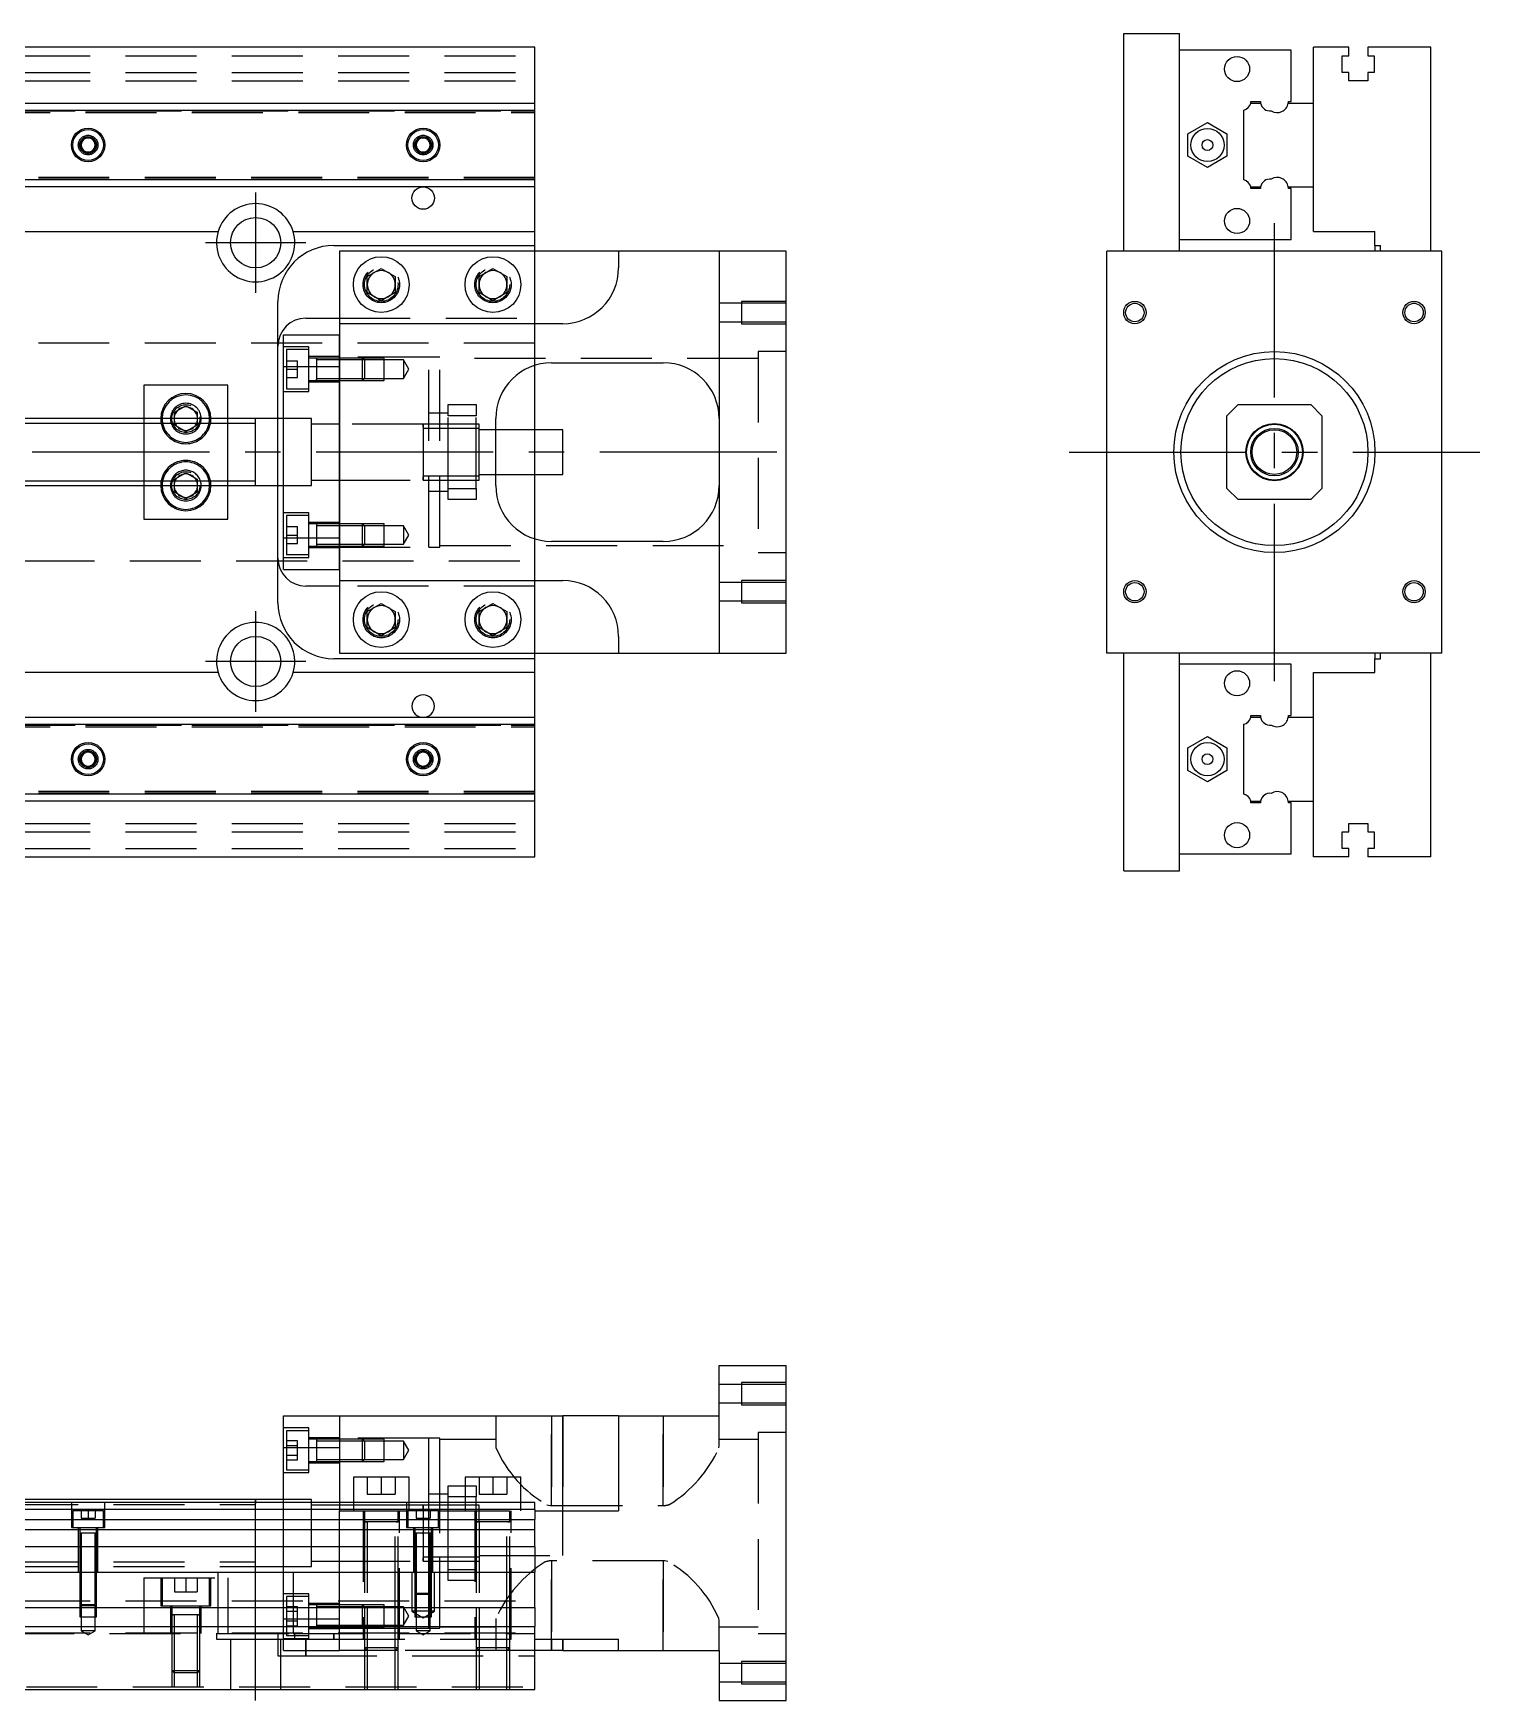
# Model space of a CAD drawing. Extents: x -10 to 509, y -277 to 77.
# Drawn here: x 250.2 to 509.2, y -223.6 to 75 of the extents above; entities that cross this region are included whole.
import ezdxf

# ---------------------------------------------------------------- set-up
doc = ezdxf.new("R2010")
doc.units = 0
doc.linetypes.add('CENTER', pattern=[50.8, 31.75, -6.35, 6.35, -6.35])
doc.linetypes.add('DASHED', pattern=[19.05, 12.7, -6.35])
doc.layers.get('0').update_dxf_attribs({"linetype": 'CONTINUOUS'})
doc.layers.add('CENTER', color=1, linetype='CENTER')

msp = doc.modelspace()

# ---------------------------------------------------------------- linework, layer by layer
at = {"color": 7, "linetype": 'CONTINUOUS'}
for p, q in [((445.44, 75), (455.44, 75)), ((445.44, 36), (445.44, 75)), ((455.44, 36), (455.44, 75)), ((340, 72.5), (245, 72.5)), ((340, 62.5), (340, 72.5)), ((475.44, 72), (455.44, 72)), ((475.44, 62.8), (475.44, 72)), ((479.44, 62.5), (479.44, 72.5)), ((485.74, 72.5), (479.44, 72.5)), ((485.74, 71), (485.74, 72.5)), ((489.14, 72.5), (489.14, 71)), ((500.44, 72.5), (489.14, 72.5)), ((500.44, 36), (500.44, 72.5)), ((484.59, 71), (485.74, 71)), ((484.59, 68), (484.59, 71)), ((489.14, 71), (490.29, 71)), ((490.29, 71), (490.29, 68)), ((485.74, 68), (484.59, 68)), ((485.74, 66.5), (485.74, 68)), ((489.14, 66.5), (485.74, 66.5)), ((489.14, 68), (489.14, 66.5)), ((490.29, 68), (489.14, 68)), ((468.23, 62.8), (469.94, 62.8)), ((474.94, 62.8), (475.44, 62.8)), ((245, 62.5), (340, 62.5)), ((245, 61.25), (340, 61.25)), ((340, 61.25), (340, 62.5)), ((340, 48.75), (340, 61.25)), ((466.94, 48.75), (466.94, 61.25)), ((468.19, 62.5), (469.96, 62.5)), ((474.91, 62.5), (479.44, 62.5)), ((479.44, 47.5), (479.44, 62.5)), ((479.44, 47.5), (479.44, 62.5)), ((456.94, 57.02), (460.44, 59.04)), ((456.94, 52.98), (456.94, 57.02)), ((460.44, 59.04), (463.94, 57.02)), ((463.94, 57.02), (463.94, 52.98)), ((258.75, 55.72), (260, 56.44)), ((258.75, 54.28), (258.75, 55.72)), ((260, 53.56), (258.75, 54.28)), ((260, 56.44), (261.25, 55.72)), ((261.25, 54.28), (260, 53.56)), ((261.25, 55.72), (261.25, 54.28)), ((318.75, 55.72), (320, 56.44)), ((318.75, 54.28), (318.75, 55.72)), ((320, 53.56), (318.75, 54.28)), ((320, 56.44), (321.25, 55.72)), ((321.25, 54.28), (320, 53.56)), ((321.25, 55.72), (321.25, 54.28)), ((460.44, 50.96), (456.94, 52.98)), ((463.94, 52.98), (460.44, 50.96)), ((340, 48.75), (245, 48.75)), ((340, 47.5), (340, 48.75)), ((340, 47.5), (245, 47.5)), ((340, 39.5), (340, 47.5)), ((468.19, 47.5), (469.96, 47.5)), ((469.94, 47.2), (468.23, 47.2)), ((474.91, 47.5), (479.44, 47.5)), ((475.44, 47.2), (474.94, 47.2)), ((475.44, 38), (475.44, 47.2)), ((479.44, 39.5), (479.44, 47.5)), ((245, 39.5), (283.29, 39.5)), ((296.71, 39.5), (340, 39.5)), ((340, 37), (340, 39.5)), ((479.44, 39.5), (490.44, 39.5)), ((490.44, 37), (490.44, 39.5)), ((304, 37), (340, 37)), ((305, 36), (305, 23)), ((355, 36), (305, 36)), ((340, 36), (340, 37)), ((355, 36), (355, 33)), ((373, 36), (355, 36)), ((373, 36), (373, -36)), ((385, 36), (373, 36)), ((385, -36), (385, 36)), ((442.44, -36), (442.44, 36)), ((502.44, 36), (442.44, 36)), ((475.44, 38), (455.44, 38)), ((490.44, 37), (491.44, 37)), ((490.44, 37), (490.44, 36)), ((491.44, 36), (491.44, 37)), ((502.44, -36), (502.44, 36)), ((310, 31.44), (312.5, 32.89)), ((312.5, 32.89), (315, 31.44)), ((330, 31.44), (332.5, 32.89)), ((332.5, 32.89), (335, 31.44)), ((310, 28.56), (310, 31.44)), ((315, 31.44), (315, 28.56)), ((330, 28.56), (330, 31.44)), ((335, 31.44), (335, 28.56)), ((294, 6), (294, 27)), ((312.5, 27.11), (310, 28.56)), ((315, 28.56), (312.5, 27.11)), ((332.5, 27.11), (330, 28.56)), ((335, 28.56), (332.5, 27.11)), ((299, 24), (305, 24)), ((295, 15.33), (295, 21)), ((295, 21), (305, 21)), ((305, 23), (305, 15.33)), ((345, 23), (305, 23)), ((295, 15.33), (305, 15.33)), ((295, -15.33), (295, 15.33)), ((305, -15.33), (305, 15.33)), ((305, 15.33), (305, -15.33)), ((340, 4), (340, 15.54)), ((343, 16), (363, 16)), ((285, 12), (270, 12)), ((270, 12), (270, 6)), ((285, 6), (285, 12)), ((290, 6), (245, 6)), ((275.5, 7.15), (277.5, 8.31)), ((275.5, 6), (275.5, 7.15)), ((277.5, 8.31), (279.5, 7.15)), ((279.5, 7.15), (279.5, 6)), ((290, -6), (290, 6)), ((295, 6), (290, 6)), ((290, 6), (290, 6)), ((290, 6), (290, 6)), ((333, -6), (333, 6)), ((465.94, 8.5), (463.94, 6.5)), ((463.94, -6.5), (463.94, 6.5)), ((465.94, 8.5), (478.94, 8.5)), ((480.94, 6.5), (478.94, 8.5)), ((480.94, 6.5), (480.94, -6.5)), ((345, 4), (333, 4)), ((345, 0), (345, 4)), ((345, -4), (345, 0)), ((333, -4), (345, -4)), ((340, -15.54), (340, -4)), ((245, -6), (290, -6)), ((270, -6), (270, -12)), ((275.5, -7.15), (275.5, -6)), ((277.5, -8.31), (275.5, -7.15)), ((279.5, -7.15), (277.5, -8.31)), ((279.5, -6), (279.5, -7.15)), ((285, -12), (285, -6)), ((290, -6), (290, -6)), ((290, -6), (295, -6)), ((290, -6), (290, -6)), ((294, -27), (294, -6)), ((463.94, -6.5), (465.94, -8.5)), ((478.94, -8.5), (465.94, -8.5)), ((478.94, -8.5), (480.94, -6.5)), ((270, -12), (285, -12)), ((295, -15.33), (305, -15.33)), ((295, -21), (295, -15.33)), ((305, -15.33), (305, -23)), ((363, -16), (343, -16)), ((295, -21), (305, -21)), ((305, -23), (345, -23)), ((305, -23), (305, -36)), ((305, -24), (299, -24)), ((310, -28.56), (312.5, -27.11)), ((310, -31.44), (310, -28.56)), ((312.5, -27.11), (315, -28.56)), ((315, -28.56), (315, -31.44)), ((330, -28.56), (332.5, -27.11)), ((330, -31.44), (330, -28.56)), ((332.5, -27.11), (335, -28.56)), ((335, -28.56), (335, -31.44)), ((312.5, -32.89), (310, -31.44)), ((315, -31.44), (312.5, -32.89)), ((332.5, -32.89), (330, -31.44)), ((335, -31.44), (332.5, -32.89)), ((355, -33), (355, -36)), ((340, -37), (304, -37)), ((305, -36), (355, -36)), ((340, -37), (340, -36)), ((340, -39.5), (340, -37)), ((340, -39.5), (340, -37)), ((355, -36), (373, -36)), ((373, -36), (385, -36)), ((502.44, -36), (442.44, -36)), ((445.44, -75), (445.44, -36)), ((455.44, -75), (455.44, -36)), ((475.44, -38), (455.44, -38)), ((475.44, -47.2), (475.44, -38)), ((490.44, -36), (490.44, -37)), ((490.44, -39.5), (490.44, -37)), ((490.44, -37), (491.44, -37)), ((491.44, -37), (491.44, -36)), ((500.44, -72.5), (500.44, -36)), ((283.29, -39.5), (245, -39.5)), ((340, -39.5), (296.71, -39.5)), ((340, -39.5), (296.71, -39.5)), ((340, -47.5), (340, -39.5)), ((479.44, -47.5), (479.44, -39.5)), ((479.44, -39.5), (490.44, -39.5)), ((245, -47.5), (340, -47.5)), ((340, -48.75), (340, -47.5)), ((468.19, -47.5), (469.96, -47.5)), ((468.23, -47.2), (469.94, -47.2)), ((474.91, -47.5), (479.44, -47.5)), ((474.94, -47.2), (475.44, -47.2)), ((479.44, -62.5), (479.44, -47.5)), ((479.44, -62.5), (479.44, -47.5)), ((245, -48.75), (340, -48.75)), ((340, -61.25), (340, -48.75)), ((466.94, -61.25), (466.94, -48.75)), ((258.75, -54.28), (260, -53.56)), ((260, -53.56), (261.25, -54.28)), ((318.75, -54.28), (320, -53.56)), ((320, -53.56), (321.25, -54.28)), ((456.94, -52.98), (460.44, -50.96)), ((456.94, -57.02), (456.94, -52.98)), ((460.44, -50.96), (463.94, -52.98)), ((463.94, -52.98), (463.94, -57.02)), ((258.75, -55.72), (258.75, -54.28)), ((260, -56.44), (258.75, -55.72)), ((261.25, -55.72), (260, -56.44)), ((261.25, -54.28), (261.25, -55.72)), ((318.75, -55.72), (318.75, -54.28)), ((320, -56.44), (318.75, -55.72)), ((321.25, -55.72), (320, -56.44)), ((321.25, -54.28), (321.25, -55.72)), ((460.44, -59.04), (456.94, -57.02)), ((463.94, -57.02), (460.44, -59.04)), ((340, -61.25), (245, -61.25)), ((340, -62.5), (245, -62.5)), ((340, -62.5), (340, -61.25)), ((340, -72.5), (340, -62.5)), ((468.19, -62.5), (469.96, -62.5)), ((474.91, -62.5), (479.44, -62.5)), ((479.44, -72.5), (479.44, -62.5)), ((469.94, -62.8), (468.23, -62.8)), ((475.44, -62.8), (474.94, -62.8)), ((475.44, -72), (475.44, -62.8)), ((484.59, -68), (485.74, -68)), ((484.59, -71), (484.59, -68)), ((485.74, -66.5), (489.14, -66.5)), ((485.74, -68), (485.74, -66.5)), ((489.14, -66.5), (489.14, -68)), ((489.14, -68), (490.29, -68)), ((490.29, -68), (490.29, -71)), ((485.74, -71), (484.59, -71)), ((485.74, -72.5), (485.74, -71)), ((489.14, -71), (489.14, -72.5)), ((490.29, -71), (489.14, -71)), ((245, -72.5), (340, -72.5)), ((475.44, -72), (455.44, -72)), ((485.74, -72.5), (479.44, -72.5)), ((500.44, -72.5), (489.14, -72.5)), ((445.44, -75), (455.44, -75)), ((373, -172.61), (373, -163.61)), ((373, -163.61), (385, -163.61)), ((385, -223.61), (385, -163.61)), ((295, -178.28), (295, -172.61)), ((295, -172.61), (305, -172.61)), ((305, -172.61), (345, -172.61)), ((305, -172.61), (305, -188.11)), ((345, -189.61), (345, -172.61)), ((355, -172.61), (345, -172.61)), ((355, -172.61), (355, -189.61)), ((355, -172.61), (373, -172.61)), ((295, -188.11), (295, -178.28)), ((295, -178.28), (305, -178.28)), ((317.5, -183.61), (307.5, -183.61)), ((307.5, -183.61), (307.5, -188.11)), ((317.5, -188.11), (317.5, -183.61)), ((337.5, -183.61), (327.5, -183.61)), ((327.5, -183.61), (327.5, -188.11)), ((337.5, -188.11), (337.5, -183.61)), ((290, -187.61), (240.5, -187.61)), ((340, -188.11), (240.5, -188.11)), ((290, -193.61), (290, -187.61)), ((290, -199.61), (290, -187.61)), ((290, -188.11), (290, -187.61)), ((295, -187.61), (290, -187.61)), ((340, -189.36), (340, -188.11)), ((340, -189.36), (240.5, -189.36)), ((290, -198.74), (290, -188.49)), ((321, -189.36), (320, -189.36)), ((324.5, -189.36), (321, -189.36)), ((327.5, -189.36), (324.5, -189.36)), ((329.5, -189.36), (327.5, -189.36)), ((330, -189.36), (329.5, -189.36)), ((340, -189.36), (340, -191.14)), ((340, -189.61), (355, -189.61)), ((240.5, -191.14), (340, -191.14)), ((340, -193.03), (240.5, -193.03)), ((340, -193.03), (340, -191.14)), ((340, -196.09), (340, -193.03)), ((340, -196.09), (240.5, -196.09)), ((340, -196.09), (340, -200.61)), ((290, -199.61), (290, -198.74)), ((0, -200.61), (340, -200.61)), ((340, -206.91), (340, -200.61)), ((0, -206.91), (340, -206.91)), ((340, -206.91), (340, -210.31)), ((0, -210.31), (340, -210.31)), ((340, -221.61), (340, -210.31)), ((340, -212.61), (355, -212.61)), ((345, -214.61), (340, -214.61)), ((345, -214.61), (345, -212.61)), ((345, -214.61), (355, -214.61)), ((355, -214.61), (355, -212.61)), ((355, -214.61), (373, -214.61)), ((373, -214.61), (373, -223.61)), ((0, -221.61), (340, -221.61)), ((373, -223.61), (385, -223.61))]:
    msp.add_line(p, q, dxfattribs=at)
at = {"color": 3, "linetype": 'DASHED'}
for p, q in [((0, 71), (340, 71)), ((0, 68), (340, 68)), ((0, 66.5), (340, 66.5)), ((240.5, 61.1), (340, 61.1)), ((240.5, 60.8), (340, 60.8)), ((245, 61.11), (340, 61.11)), ((261.48, 55.26), (261.5, 55)), ((321.48, 55.26), (321.5, 55)), ((340, 49.2), (240.5, 49.2)), ((340, 48.9), (240.5, 48.9)), ((340, 48.89), (245, 48.89)), ((340, 24), (340, 36)), ((315.48, 30.36), (315.5, 30)), ((329.5, 30), (329.52, 30.35)), ((377, 27), (377, 23)), ((385, 27), (377, 27)), ((305, 24), (340, 24)), ((340, 23), (340, 24)), ((377, 26.65), (373, 26.65)), ((385, 26.65), (377, 26.65)), ((305, 15.33), (305, 21)), ((340, 15.54), (340, 23)), ((373, 23.35), (377, 23.35)), ((377, 23.35), (385, 23.35)), ((377, 23), (385, 23)), ((340, 19.5), (76.97, 19.5)), ((299.5, 18.85), (295, 18.85)), ((295.5, 18.35), (295.5, 11.35)), ((299.5, 18.35), (295.5, 18.35)), ((299.5, 10.85), (299.5, 18.85)), ((380, 18), (380, -18)), ((385, 18), (380, 18)), ((295.5, 16.35), (297.5, 16.35)), ((297.5, 14.85), (297.5, 16.35)), ((305, 17.1), (299.5, 17.1)), ((300.9, 16.85), (299.5, 16.85)), ((300.9, 16.85), (300.89, 16.85)), ((300.9, 16.85), (300.9, 16.63)), ((300.9, 16.63), (300.9, 16.85)), ((305, 16.85), (300.9, 16.85)), ((300.91, 16.85), (300.9, 16.85)), ((300.9, 16.63), (300.9, 13.07)), ((305, 16.5), (300.9, 16.5)), ((321, 17), (305, 17)), ((309.15, 16.85), (305, 16.85)), ((309.15, 16.85), (305, 16.85)), ((309.5, 16.5), (305, 16.5)), ((309.15, 12.85), (309.15, 16.85)), ((313, 16.85), (309.15, 16.85)), ((309.5, 16.5), (309.15, 16.85)), ((309.5, 16.5), (309.5, 13.2)), ((313, 16.5), (309.5, 16.5)), ((313, 12.85), (313, 16.85)), ((316.5, 16.5), (313, 16.5)), ((316.5, 16.5), (316.5, 13.2)), ((317.45, 14.85), (316.5, 16.5)), ((321, -17), (321, 17)), ((323, 17), (321, 17)), ((323, -17), (323, 17)), ((380, 16.75), (323, 16.75)), ((340, 15.54), (340, 15.54)), ((295.5, 14.85), (297.5, 14.85)), ((295.5, 13.35), (297.5, 13.35)), ((297.5, 13.35), (297.5, 14.85)), ((299.5, 12.85), (300.9, 12.85)), ((299.5, 12.6), (305, 12.6)), ((300.89, 12.85), (300.9, 12.85)), ((300.9, 13.2), (305, 13.2)), ((300.9, 13.07), (300.9, 12.85)), ((300.9, 12.85), (300.9, 13.07)), ((300.9, 12.85), (305, 12.85)), ((300.9, 12.85), (300.91, 12.85)), ((305, 13.2), (309.5, 13.2)), ((305, 12.85), (309.15, 12.85)), ((305, 12.85), (309.15, 12.85)), ((309.15, 12.85), (309.5, 13.2)), ((309.15, 12.85), (313, 12.85)), ((309.5, 13.2), (313, 13.2)), ((313, 13.2), (316.5, 13.2)), ((316.5, 13.2), (317.45, 14.85)), ((295, 10.85), (299.5, 10.85)), ((295.5, 11.35), (299.5, 11.35)), ((270, 6), (270, 5.12)), ((275.5, 5.12), (275.5, 6)), ((279.5, 6), (279.5, 5.12)), ((279.98, 6.29), (280, 6)), ((285, 5.12), (285, 6)), ((294, -6), (294, 6)), ((300, 6), (295, 6)), ((300, 0), (300, 6)), ((324.5, 7), (321, 7)), ((324.5, 8.5), (329.5, 8.5)), ((324.5, 6.5), (324.5, 8.5)), ((329.5, 6.5), (324.5, 6.5)), ((324.5, -6.5), (324.5, 6.5)), ((329.5, 8.5), (329.5, 6.5)), ((329.5, -6.5), (329.5, 6.5)), ((270, 5.12), (270, -5.12)), ((275.5, 4.85), (275.5, 5.12)), ((277.5, 3.69), (275.5, 4.85)), ((279.5, 4.85), (277.5, 3.69)), ((279.5, 5.12), (279.5, 4.85)), ((285, -5.12), (285, 5.12)), ((305, 5), (300, 5)), ((320, 5), (305, 5)), ((320, 4.44), (320, 5)), ((320, 5), (320, 4.44)), ((329.5, 5), (320, 5)), ((320, 4.44), (320, -4.44)), ((329.5, 4.25), (320, 4.25)), ((330, 5), (329.5, 5)), ((330, 4.25), (329.5, 4.25)), ((330, 0), (330, 5)), ((333, 4), (330, 4)), ((340, -4), (340, 4)), ((300, -6), (300, 0)), ((330, -5), (330, 0)), ((270, -5.12), (270, -6)), ((275, -6), (275.02, -5.7)), ((275.5, -4.85), (277.5, -3.69)), ((275.5, -5.12), (275.5, -4.85)), ((275.5, -6), (275.5, -5.12)), ((277.5, -3.69), (279.5, -4.85)), ((279.5, -4.85), (279.5, -5.12)), ((279.5, -5.12), (279.5, -6)), ((285, -6), (285, -5.12)), ((300, -5), (305, -5)), ((305, -5), (320, -5)), ((320, -4.25), (329.5, -4.25)), ((320, -5), (320, -4.44)), ((320, -4.44), (320, -5)), ((320, -5), (320, -5)), ((320, -5), (329.5, -5)), ((329.5, -4.25), (330, -4.25)), ((329.5, -5), (330, -5)), ((330, -4), (333, -4)), ((290, -6), (290, -6)), ((295, -6), (300, -6)), ((321, -7), (324.5, -7)), ((324.5, -6.5), (329.5, -6.5)), ((324.5, -8.5), (324.5, -6.5)), ((329.5, -8.5), (324.5, -8.5)), ((329.5, -6.5), (329.5, -8.5)), ((299.5, -10.85), (295, -10.85)), ((295.5, -11.35), (295.5, -18.35)), ((299.5, -11.35), (295.5, -11.35)), ((299.5, -18.85), (299.5, -10.85)), ((295.5, -13.35), (297.5, -13.35)), ((295.5, -14.85), (297.5, -14.85)), ((297.5, -14.85), (297.5, -13.35)), ((297.5, -16.35), (297.5, -14.85)), ((305, -12.6), (299.5, -12.6)), ((300.9, -12.85), (299.5, -12.85)), ((300.9, -12.85), (300.89, -12.85)), ((300.9, -12.85), (300.9, -13.07)), ((300.91, -12.85), (300.9, -12.85)), ((305, -12.85), (300.9, -12.85)), ((300.9, -13.07), (300.9, -16.63)), ((305, -13.2), (300.9, -13.2)), ((309.15, -12.85), (305, -12.85)), ((309.15, -12.85), (305, -12.85)), ((309.5, -13.2), (305, -13.2)), ((309.15, -16.85), (309.15, -12.85)), ((313, -12.85), (309.15, -12.85)), ((309.5, -13.2), (309.15, -12.85)), ((309.5, -13.2), (309.5, -16.5)), ((313, -13.2), (309.5, -13.2)), ((313, -16.85), (313, -12.85)), ((316.5, -13.2), (313, -13.2)), ((316.5, -13.2), (316.5, -16.5)), ((317.45, -14.85), (316.5, -13.2)), ((316.5, -16.5), (317.45, -14.85)), ((295.5, -16.35), (297.5, -16.35)), ((299.5, -16.85), (300.9, -16.85)), ((299.5, -17.1), (305, -17.1)), ((300.89, -16.85), (300.9, -16.85)), ((300.9, -16.5), (305, -16.5)), ((300.9, -16.63), (300.9, -16.85)), ((300.9, -16.85), (300.91, -16.85)), ((300.9, -16.85), (305, -16.85)), ((305, -21), (305, -15.33)), ((305, -16.5), (309.5, -16.5)), ((305, -16.85), (309.15, -16.85)), ((305, -16.85), (309.15, -16.85)), ((305, -17), (321, -17)), ((309.15, -16.85), (309.5, -16.5)), ((309.15, -16.85), (313, -16.85)), ((309.5, -16.5), (313, -16.5)), ((313, -16.5), (316.5, -16.5)), ((321, -17), (323, -17)), ((323, -16.75), (380, -16.75)), ((340, -23), (340, -15.54)), ((340, -15.54), (340, -15.54)), ((76.97, -19.5), (340, -19.5)), ((295, -18.85), (299.5, -18.85)), ((295.5, -18.35), (299.5, -18.35)), ((380, -18), (385, -18)), ((340, -24), (340, -23)), ((377, -23.35), (373, -23.35)), ((377, -23), (377, -27)), ((385, -23), (377, -23)), ((385, -23.35), (377, -23.35)), ((340, -24), (305, -24)), ((340, -36), (340, -24)), ((373, -26.65), (377, -26.65)), ((377, -26.65), (385, -26.65)), ((309.5, -30), (309.52, -29.65)), ((329.5, -30), (329.52, -29.65)), ((377, -27), (385, -27)), ((240.5, -48.9), (340, -48.9)), ((240.5, -49.2), (340, -49.2)), ((245, -48.89), (340, -48.89)), ((261.48, -54.74), (261.5, -55)), ((321.48, -54.74), (321.5, -55)), ((340, -60.8), (240.5, -60.8)), ((340, -61.1), (240.5, -61.1)), ((340, -61.11), (245, -61.11)), ((0, -66.5), (340, -66.5)), ((0, -68), (340, -68)), ((0, -71), (340, -71)), ((377, -166.96), (373, -166.96)), ((377, -166.61), (377, -170.61)), ((385, -166.61), (377, -166.61)), ((385, -166.96), (377, -166.96)), ((333, -172.61), (333, -177.97)), ((343, -188.65), (343, -172.61)), ((343, -172.61), (343, -188.65)), ((345, -172.61), (345, -189.61)), ((363, -172.61), (363, -188.65)), ((363, -188.65), (363, -172.61)), ((373, -170.26), (377, -170.26)), ((373, -177.97), (373, -172.61)), ((377, -170.26), (385, -170.26)), ((377, -170.61), (385, -170.61)), ((299.5, -174.76), (295, -174.76)), ((295.5, -175.26), (295.5, -178.76)), ((299.5, -175.26), (295.5, -175.26)), ((299.5, -182.76), (299.5, -174.76)), ((380, -175.61), (380, -211.61)), ((385, -175.61), (380, -175.61)), ((295.5, -177.03), (297.5, -177.03)), ((295.5, -177.89), (297.5, -177.89)), ((295.5, -178.76), (295.5, -182.26)), ((297.5, -177.89), (297.5, -177.03)), ((297.5, -179.63), (297.5, -177.89)), ((305, -176.51), (299.5, -176.51)), ((300.9, -176.76), (299.5, -176.76)), ((300.9, -176.76), (300.89, -176.76)), ((300.9, -176.76), (300.9, -177.35)), ((300.9, -176.76), (300.9, -176.98)), ((305, -176.76), (300.9, -176.76)), ((300.91, -176.76), (300.9, -176.76)), ((300.9, -176.98), (300.9, -177.35)), ((305, -177.11), (300.9, -177.11)), ((300.9, -177.35), (300.9, -178.76)), ((300.9, -178.62), (300.9, -178.9)), ((300.9, -178.76), (300.9, -180.18)), ((321, -176.61), (305, -176.61)), ((309.15, -176.76), (305, -176.76)), ((309.15, -176.76), (305, -176.76)), ((309.5, -177.11), (305, -177.11)), ((309.15, -178.76), (309.15, -176.76)), ((313, -176.76), (309.15, -176.76)), ((309.5, -177.11), (309.15, -176.76)), ((309.15, -180.76), (309.15, -178.76)), ((309.5, -177.11), (309.5, -178.76)), ((313, -177.11), (309.5, -177.11)), ((309.5, -178.76), (309.5, -180.41)), ((313, -180.76), (313, -176.76)), ((316.5, -177.11), (313, -177.11)), ((316.5, -177.11), (316.5, -180.41)), ((317.45, -178.76), (316.5, -177.11)), ((316.5, -180.41), (317.45, -178.76)), ((321, -188.11), (321, -176.61)), ((323, -176.61), (321, -176.61)), ((323, -188.11), (323, -176.61)), ((333, -176.86), (323, -176.86)), ((333, -177.97), (333.04, -178.32)), ((372.96, -178.34), (373, -177.97)), ((380, -176.86), (373, -176.86)), ((295.5, -179.63), (297.5, -179.63)), ((295.5, -180.49), (297.5, -180.49)), ((297.5, -180.49), (297.5, -179.63)), ((299.5, -180.76), (300.9, -180.76)), ((299.5, -181.01), (305, -181.01)), ((300.89, -180.76), (300.9, -180.76)), ((300.9, -180.18), (300.9, -180.76)), ((300.9, -180.18), (300.9, -180.54)), ((300.9, -180.41), (305, -180.41)), ((300.9, -180.54), (300.9, -180.76)), ((300.9, -180.76), (305, -180.76)), ((300.9, -180.76), (300.91, -180.76)), ((305, -180.41), (309.5, -180.41)), ((305, -180.76), (309.15, -180.76)), ((305, -180.76), (309.15, -180.76)), ((309.15, -180.76), (309.5, -180.41)), ((309.15, -180.76), (313, -180.76)), ((309.5, -180.41), (313, -180.41)), ((313, -180.41), (316.5, -180.41)), ((295, -182.76), (299.5, -182.76)), ((295.5, -182.26), (299.5, -182.26)), ((310, -183.61), (310, -186.61)), ((312.5, -183.61), (312.5, -186.61)), ((315, -183.61), (315, -186.61)), ((324.5, -185.11), (327.5, -185.11)), ((324.5, -187.11), (324.5, -185.11)), ((327.5, -185.11), (329.5, -185.11)), ((329.5, -185.11), (329.5, -187.11)), ((330, -183.61), (330, -186.61)), ((332.5, -183.61), (332.5, -186.61)), ((335, -183.61), (335, -186.61)), ((257, -188.11), (257, -192.61)), ((263, -192.61), (263, -188.11)), ((290, -187.61), (290, -188.28)), ((290, -193.41), (290, -188.11)), ((300, -187.61), (295, -187.61)), ((295, -200.61), (295, -188.11)), ((300, -188.11), (300, -187.61)), ((300, -193.61), (300, -188.11)), ((305, -188.11), (305, -189.61)), ((307.5, -188.11), (307.5, -189.61)), ((310, -186.61), (312.5, -186.61)), ((312.5, -186.61), (315, -186.61)), ((317, -188.11), (317, -192.61)), ((317.5, -189.61), (317.5, -188.11)), ((324.5, -186.61), (321, -186.61)), ((321, -189.61), (321, -188.11)), ((323, -192.61), (323, -188.11)), ((327.5, -187.11), (324.5, -187.11)), ((324.5, -188.11), (324.5, -187.11)), ((324.5, -189.61), (324.5, -188.11)), ((329.5, -187.11), (327.5, -187.11)), ((327.5, -188.11), (327.5, -189.61)), ((329.5, -188.11), (329.5, -187.11)), ((329.5, -189.61), (329.5, -188.11)), ((330, -186.61), (332.5, -186.61)), ((332.5, -186.61), (335, -186.61)), ((337.5, -189.61), (337.5, -188.11)), ((55, -188.49), (290, -188.49)), ((262.75, -189.61), (257.25, -189.61)), ((257.25, -189.61), (257.25, -192.61)), ((258.75, -189.61), (258.75, -190.91)), ((258.75, -190.91), (260, -190.91)), ((260, -189.61), (260, -190.91)), ((260, -190.91), (261.25, -190.91)), ((261.25, -189.61), (261.25, -190.91)), ((262.75, -192.61), (262.75, -189.61)), ((305, -188.61), (300, -188.61)), ((307.5, -188.61), (305, -188.61)), ((305, -200.61), (305, -189.61)), ((305, -189.61), (317.25, -189.61)), ((317.5, -188.61), (307.5, -188.61)), ((309.25, -189.61), (309.25, -212.61)), ((309.5, -189.61), (309.5, -191.61)), ((315.5, -191.61), (315.5, -189.61)), ((315.75, -212.61), (315.75, -189.61)), ((322.75, -189.61), (317.25, -189.61)), ((317.25, -189.61), (317.25, -192.61)), ((320, -188.61), (317.5, -188.61)), ((318.75, -189.61), (318.75, -190.91)), ((318.75, -190.91), (320, -190.91)), ((320, -188.61), (320, -189.17)), ((320, -189.17), (320, -188.61)), ((320, -188.61), (320, -188.61)), ((320, -188.61), (320, -188.61)), ((321, -188.61), (320, -188.61)), ((320, -188.61), (320, -188.61)), ((320, -189.17), (320, -189.51)), ((320, -189.61), (320, -190.91)), ((320, -190.91), (321.25, -190.91)), ((320, -191.01), (320, -192.61)), ((324.5, -188.61), (321, -188.61)), ((321, -192.61), (321, -189.61)), ((321.25, -189.61), (321.25, -190.91)), ((322.75, -189.61), (340, -189.61)), ((322.75, -192.61), (322.75, -189.61)), ((327.5, -188.61), (324.5, -188.61)), ((324.5, -200.11), (324.5, -189.61)), ((329.5, -188.61), (327.5, -188.61)), ((329.25, -189.61), (329.25, -212.61)), ((330, -188.61), (329.5, -188.61)), ((329.5, -189.61), (329.5, -191.61)), ((330, -189.61), (330, -188.61)), ((330, -191.61), (330, -189.61)), ((335.5, -191.61), (335.5, -189.61)), ((335.75, -212.61), (335.75, -189.61)), ((342.17, -188.54), (342.44, -188.6)), ((342.44, -188.6), (342.72, -188.64)), ((342.72, -188.64), (343, -188.65)), ((343, -188.65), (363, -188.65)), ((345, -197.61), (345, -189.61)), ((257, -192.61), (263, -192.61)), ((258.25, -192.61), (258.25, -200.61)), ((258.5, -192.61), (258.5, -193.61)), ((258.5, -193.61), (258.5, -193.61)), ((260, -193.61), (258.5, -193.61)), ((258.62, -193.61), (258.5, -193.61)), ((258.5, -193.61), (258.5, -200.61)), ((258.5, -193.61), (258.5, -193.62)), ((260, -193.61), (258.62, -193.61)), ((258.75, -193.61), (258.75, -200.61)), ((261.5, -193.61), (260, -193.61)), ((261.38, -193.61), (260, -193.61)), ((261.25, -200.61), (261.25, -193.61)), ((261.5, -193.61), (261.38, -193.61)), ((261.5, -193.61), (261.5, -192.61)), ((261.5, -193.61), (261.5, -193.61)), ((261.5, -200.61), (261.5, -193.61)), ((261.5, -193.62), (261.5, -193.61)), ((261.75, -200.61), (261.75, -192.61)), ((290, -199.61), (290, -193.41)), ((300, -199.61), (300, -193.61)), ((309.5, -191.61), (309.85, -191.61)), ((309.85, -191.61), (309.5, -191.61)), ((309.5, -191.61), (309.5, -191.62)), ((309.5, -191.61), (309.5, -191.61)), ((309.5, -191.61), (309.5, -206.91)), ((315.15, -191.61), (309.85, -191.61)), ((310, -191.61), (310, -206.91)), ((315, -206.91), (315, -191.61)), ((315.15, -191.61), (315.5, -191.61)), ((315.5, -191.61), (315.15, -191.61)), ((315.5, -191.62), (315.5, -191.61)), ((315.5, -206.91), (315.5, -191.61)), ((315.5, -191.61), (315.5, -191.61)), ((317, -192.61), (323, -192.61)), ((318.25, -192.61), (318.25, -200.61)), ((318.5, -192.61), (318.5, -193.61)), ((318.62, -193.61), (318.5, -193.61)), ((318.5, -193.61), (318.5, -193.62)), ((318.5, -193.61), (318.5, -193.61)), ((318.5, -193.61), (318.5, -200.61)), ((320, -193.61), (318.62, -193.61)), ((318.75, -193.61), (318.75, -200.61)), ((320, -192.61), (320, -193.41)), ((320, -193.61), (320, -193.41)), ((320, -193.41), (320, -193.61)), ((320, -193.81), (320, -193.61)), ((321.38, -193.61), (320, -193.61)), ((320, -193.61), (320, -193.81)), ((320, -193.81), (320, -198.05)), ((321, -193.61), (321, -192.61)), ((321, -204.61), (321, -193.61)), ((321.25, -200.61), (321.25, -193.61)), ((321.5, -193.61), (321.38, -193.61)), ((321.5, -193.61), (321.5, -192.61)), ((321.5, -193.62), (321.5, -193.61)), ((321.5, -200.61), (321.5, -193.61)), ((321.5, -193.61), (321.5, -193.61)), ((321.75, -200.61), (321.75, -192.61)), ((323, -193.61), (323, -192.61)), ((323, -210.61), (323, -193.61)), ((329.5, -191.61), (329.85, -191.61)), ((329.85, -191.61), (329.5, -191.61)), ((329.5, -191.61), (329.5, -191.61)), ((329.5, -191.61), (329.5, -206.91)), ((329.5, -191.61), (329.5, -191.62)), ((335.15, -191.61), (329.85, -191.61)), ((330, -191.61), (330, -206.91)), ((335, -206.91), (335, -191.61)), ((335.15, -191.61), (335.5, -191.61)), ((335.5, -191.61), (335.15, -191.61)), ((335.5, -206.91), (335.5, -191.61)), ((335.5, -191.61), (335.5, -191.61)), ((335.5, -191.62), (335.5, -191.61)), ((55, -198.74), (290, -198.74)), ((55, -199.61), (290, -199.61)), ((290, -199.61), (290, -199.61)), ((290, -199.61), (290, -199.61)), ((290, -199.61), (295, -199.61)), ((290, -199.61), (290, -199.61)), ((295, -199.61), (300, -199.61)), ((300, -198.61), (305, -198.61)), ((305, -198.61), (320, -198.61)), ((320, -197.86), (330, -197.86)), ((320, -198.61), (320, -198.05)), ((320, -198.05), (320, -198.61)), ((320, -198.61), (320, -198.61)), ((320, -198.61), (329.5, -198.61)), ((320, -198.61), (329.5, -198.61)), ((329.5, -198.61), (330, -198.61)), ((330, -197.61), (345, -197.61)), ((363, -198.57), (343, -198.57)), ((343, -214.61), (343, -198.57)), ((343, -198.57), (343, -212.61)), ((363, -198.57), (363, -214.61)), ((363, -214.61), (363, -198.57)), ((363.28, -198.58), (363, -198.57)), ((363.56, -198.62), (363.28, -198.58)), ((363.83, -198.68), (363.56, -198.62)), ((258.5, -200.61), (258.5, -206.36)), ((258.5, -200.61), (258.5, -206.36)), ((258.75, -200.61), (258.75, -206.61)), ((261.25, -206.61), (261.25, -200.61)), ((261.5, -206.36), (261.5, -200.61)), ((261.5, -206.36), (261.5, -200.61)), ((270, -201.61), (285, -201.61)), ((270, -201.61), (270, -206.91)), ((273, -201.61), (273, -206.61)), ((273.25, -201.61), (273.25, -206.61)), ((275.5, -201.61), (275.5, -204.11)), ((277.5, -201.61), (277.5, -204.11)), ((279.5, -201.61), (279.5, -204.11)), ((281.75, -206.61), (281.75, -201.61)), ((282, -206.61), (282, -201.61)), ((283.29, -211.61), (283.29, -200.61)), ((285, -201.61), (285, -206.91)), ((295, -206.91), (295, -200.61)), ((296.71, -200.61), (296.71, -211.61)), ((305, -206.91), (305, -200.61)), ((318, -200.61), (318, -207.61)), ((318.5, -200.61), (318.5, -204.36)), ((318.5, -200.61), (318.5, -204.36)), ((318.75, -200.61), (318.75, -204.61)), ((321.25, -204.61), (321.25, -200.61)), ((321.5, -204.36), (321.5, -200.61)), ((321.5, -204.36), (321.5, -200.61)), ((322, -207.61), (322, -200.61)), ((324.5, -200.11), (329.5, -200.11)), ((324.5, -202.11), (324.5, -200.11)), ((329.5, -202.11), (324.5, -202.11)), ((0, -205.76), (340, -205.76)), ((275.5, -204.11), (277.5, -204.11)), ((277.5, -204.11), (279.5, -204.11)), ((299.5, -204.46), (295, -204.46)), ((295.5, -204.96), (295.5, -206.91)), ((299.5, -204.96), (295.5, -204.96)), ((299.5, -212.46), (299.5, -204.46)), ((318.5, -204.36), (321.5, -204.36)), ((318.5, -204.36), (318.5, -206.91)), ((318.5, -204.36), (318.75, -204.61)), ((321.25, -204.61), (318.75, -204.61)), ((318.75, -204.61), (318.75, -208.61)), ((321, -206.91), (321, -204.61)), ((321.25, -204.61), (321.5, -204.36)), ((321.25, -208.61), (321.25, -204.61)), ((321.5, -206.91), (321.5, -204.36)), ((258.5, -206.36), (261.5, -206.36)), ((258.5, -206.36), (258.5, -206.91)), ((258.5, -206.36), (258.75, -206.61)), ((258.5, -206.91), (258.5, -208.61)), ((258.5, -208.61), (261.5, -208.61)), ((261.25, -206.61), (258.75, -206.61)), ((258.75, -206.61), (258.75, -208.61)), ((258.75, -208.61), (258.75, -211.11)), ((261.25, -206.61), (261.5, -206.36)), ((261.25, -208.61), (261.25, -206.61)), ((261.25, -211.11), (261.25, -208.61)), ((261.5, -206.91), (261.5, -206.36)), ((261.5, -208.61), (261.5, -206.91)), ((270, -206.91), (270, -210.31)), ((273, -206.61), (282, -206.61)), ((274.75, -206.61), (274.75, -211.61)), ((275, -206.61), (275, -206.91)), ((275, -206.91), (275, -208.21)), ((280, -208.21), (275, -208.21)), ((280, -208.21), (275, -208.21)), ((275, -208.21), (275.26, -208.21)), ((275.26, -208.21), (275, -208.21)), ((275, -208.21), (275, -208.21)), ((275, -208.21), (275, -210.31)), ((275, -208.21), (275, -208.21)), ((279.74, -208.21), (275.26, -208.21)), ((275.4, -208.21), (275.4, -210.31)), ((279.6, -210.31), (279.6, -208.21)), ((279.74, -208.21), (280, -208.21)), ((280, -208.21), (279.74, -208.21)), ((280, -206.91), (280, -206.61)), ((280, -208.21), (280, -206.91)), ((280, -210.31), (280, -208.21)), ((280, -208.21), (280, -208.21)), ((280, -208.21), (280, -208.21)), ((280.25, -211.61), (280.25, -206.61)), ((285, -206.91), (285, -210.31)), ((295, -208.94), (295, -206.91)), ((295, -208.94), (305, -208.94)), ((295, -210.31), (295, -208.94)), ((295.5, -206.73), (297.5, -206.73)), ((295.5, -206.91), (295.5, -208.46)), ((295.5, -207.59), (297.5, -207.59)), ((295.5, -208.46), (295.5, -210.31)), ((297.5, -207.59), (297.5, -206.73)), ((297.5, -209.33), (297.5, -207.59)), ((305, -206.21), (299.5, -206.21)), ((300.9, -206.46), (299.5, -206.46)), ((300.9, -206.46), (300.89, -206.46)), ((300.9, -206.46), (300.9, -206.81)), ((300.9, -206.46), (300.9, -206.68)), ((300.91, -206.46), (300.9, -206.46)), ((305, -206.46), (300.9, -206.46)), ((300.9, -206.68), (300.9, -206.91)), ((300.9, -206.81), (300.9, -206.91)), ((305, -206.81), (300.9, -206.81)), ((300.9, -206.91), (300.9, -208.46)), ((300.9, -208.33), (300.9, -208.59)), ((300.9, -208.46), (300.9, -210.46)), ((300.9, -208.46), (300.9, -210.24)), ((300.9, -208.59), (300.9, -210.11)), ((309.15, -206.46), (305, -206.46)), ((309.15, -206.46), (305, -206.46)), ((309.5, -206.81), (305, -206.81)), ((305, -210.31), (305, -206.91)), ((309.15, -206.91), (309.15, -206.46)), ((309.5, -206.46), (309.15, -206.46)), ((309.5, -206.81), (309.15, -206.46)), ((309.15, -208.46), (309.15, -206.91)), ((309.15, -210.31), (309.15, -208.46)), ((310, -206.46), (309.5, -206.46)), ((313, -206.81), (309.5, -206.81)), ((309.5, -206.91), (309.5, -210.31)), ((313, -206.46), (310, -206.46)), ((310, -206.91), (310, -210.31)), ((313, -206.91), (313, -206.46)), ((316.5, -206.81), (313, -206.81)), ((313, -210.31), (313, -206.91)), ((315, -210.31), (315, -206.91)), ((315.5, -210.31), (315.5, -206.91)), ((316.5, -206.81), (316.5, -210.11)), ((317.45, -208.46), (316.5, -206.81)), ((316.5, -210.11), (317.45, -208.46)), ((322, -207.61), (318, -207.61)), ((318, -207.61), (320, -208.76)), ((318.5, -206.91), (318.5, -208.61)), ((318.5, -208.61), (321.5, -208.61)), ((318.75, -208.61), (318.75, -211.11)), ((320, -208.76), (322, -207.61)), ((321, -208.61), (321, -206.91)), ((321, -210.31), (321, -208.61)), ((321.25, -211.11), (321.25, -208.61)), ((321.5, -208.61), (321.5, -206.91)), ((329.5, -206.91), (329.5, -210.31)), ((330, -206.91), (330, -210.31)), ((333.04, -208.88), (333, -209.25)), ((335, -210.31), (335, -206.91)), ((335.5, -210.31), (335.5, -206.91)), ((373, -209.25), (372.96, -208.9)), ((0, -211.46), (340, -211.46)), ((206.71, -211.61), (283.29, -211.61)), ((261.25, -211.11), (258.75, -211.11)), ((258.75, -211.11), (260, -211.83)), ((260, -211.83), (261.25, -211.11)), ((270, -210.31), (270, -211.61)), ((275, -210.31), (275, -211.61)), ((275, -211.61), (275, -218.21)), ((275, -211.61), (275, -218.21)), ((275.4, -210.31), (275.4, -211.61)), ((275.4, -211.61), (275.4, -218.61)), ((279.6, -211.61), (279.6, -210.31)), ((279.6, -218.61), (279.6, -211.61)), ((280, -211.61), (280, -210.31)), ((280, -218.21), (280, -211.61)), ((280, -218.21), (280, -211.61)), ((283, -211.61), (283, -212.61)), ((283.29, -211.61), (296.71, -211.61)), ((283.29, -211.61), (296.71, -211.61)), ((285, -210.31), (285, -211.61)), ((294, -211.61), (294, -212.61)), ((295, -211.61), (295, -210.31)), ((295, -214.61), (295, -211.61)), ((295.5, -209.33), (297.5, -209.33)), ((295.5, -210.19), (297.5, -210.19)), ((295.5, -210.31), (295.5, -211.61)), ((295.5, -211.61), (295.5, -211.96)), ((295.5, -211.96), (299.5, -211.96)), ((296.71, -211.61), (340, -211.61)), ((297, -212.61), (297, -211.61)), ((297.5, -210.19), (297.5, -209.33)), ((299.5, -210.46), (300.91, -210.46)), ((299.5, -210.71), (305, -210.71)), ((300.89, -210.46), (305, -210.46)), ((300.9, -210.11), (300.9, -210.31)), ((300.9, -210.11), (305, -210.11)), ((300.9, -210.46), (300.9, -210.24)), ((300.9, -210.24), (300.9, -210.31)), ((300.9, -210.24), (300.9, -210.31)), ((300.9, -210.31), (300.9, -210.46)), ((300.9, -210.31), (300.9, -210.46)), ((300.9, -210.31), (300.9, -210.46)), ((304, -212.61), (304, -211.61)), ((304, -211.61), (304, -212.61)), ((305, -210.11), (309.5, -210.11)), ((305, -212.61), (305, -210.31)), ((305, -210.46), (309.15, -210.46)), ((305, -210.46), (309.15, -210.46)), ((305, -210.61), (309.5, -210.61)), ((309.15, -210.46), (309.15, -210.31)), ((309.15, -210.46), (309.3, -210.31)), ((309.15, -210.46), (309.5, -210.46)), ((309.3, -210.31), (309.5, -210.11)), ((309.5, -210.11), (313, -210.11)), ((309.5, -210.31), (309.5, -212.61)), ((309.5, -210.46), (310, -210.46)), ((309.5, -210.61), (310, -210.61)), ((310, -210.31), (310, -212.61)), ((310, -210.46), (313, -210.46)), ((310, -210.61), (315, -210.61)), ((313, -210.11), (316.5, -210.11)), ((313, -210.46), (313, -210.31)), ((315, -212.61), (315, -210.31)), ((315, -210.61), (315.5, -210.61)), ((315.5, -212.61), (315.5, -210.31)), ((315.5, -210.61), (321, -210.61)), ((321.25, -211.11), (318.75, -211.11)), ((318.75, -211.11), (320, -211.83)), ((320, -211.83), (321.25, -211.11)), ((321, -210.61), (321, -210.31)), ((321, -210.61), (323, -210.61)), ((323, -210.36), (333, -210.36)), ((329.5, -210.31), (329.5, -212.61)), ((330, -210.31), (330, -212.61)), ((333, -209.25), (333, -214.61)), ((335, -212.61), (335, -210.31)), ((335.5, -212.61), (335.5, -210.31)), ((373, -214.61), (373, -209.25)), ((373, -210.36), (380, -210.36)), ((380, -211.61), (385, -211.61)), ((283, -212.61), (297, -212.61)), ((285.5, -212.61), (285.5, -221.61)), ((294, -212.61), (304, -212.61)), ((294, -212.61), (294, -215.61)), ((294.5, -221.61), (294.5, -212.61)), ((295, -212.46), (299.5, -212.46)), ((295, -214.61), (305, -214.61)), ((299, -215.61), (299, -212.61)), ((299, -212.61), (299, -214.61)), ((299, -214.61), (299, -215.61)), ((304, -212.61), (340, -212.61)), ((305, -214.61), (305, -212.61)), ((309.5, -214.61), (305, -214.61)), ((309.5, -212.61), (309.5, -214.11)), ((309.5, -212.61), (309.5, -214.11)), ((309.5, -214.11), (315.5, -214.11)), ((309.5, -214.11), (309.5, -221.61)), ((309.5, -214.11), (310, -214.61)), ((310, -214.61), (309.5, -214.61)), ((310, -212.61), (310, -214.61)), ((315, -214.61), (310, -214.61)), ((310, -214.61), (310, -221.61)), ((315, -214.61), (315, -212.61)), ((315, -214.61), (315.5, -214.11)), ((315.5, -214.61), (315, -214.61)), ((315, -221.61), (315, -214.61)), ((315.5, -214.11), (315.5, -212.61)), ((315.5, -214.11), (315.5, -212.61)), ((315.5, -221.61), (315.5, -214.11)), ((329.5, -214.61), (315.5, -214.61)), ((329.5, -212.61), (329.5, -214.11)), ((329.5, -212.61), (329.5, -214.11)), ((329.5, -214.11), (335.5, -214.11)), ((329.5, -214.11), (329.5, -221.61)), ((329.5, -214.11), (330, -214.61)), ((330, -214.61), (329.5, -214.61)), ((330, -212.61), (330, -214.61)), ((335, -214.61), (330, -214.61)), ((330, -214.61), (330, -221.61)), ((335, -214.61), (335, -212.61)), ((335, -214.61), (335.5, -214.11)), ((335.5, -214.61), (335, -214.61)), ((335, -221.61), (335, -214.61)), ((335.5, -214.11), (335.5, -212.61)), ((335.5, -214.11), (335.5, -212.61)), ((335.5, -221.61), (335.5, -214.11)), ((340, -214.61), (335.5, -214.61)), ((343, -212.61), (343, -214.61)), ((345, -212.61), (345, -214.61)), ((294, -215.61), (299, -215.61)), ((299, -215.61), (340, -215.61)), ((377, -216.96), (373, -216.96)), ((377, -216.61), (377, -220.61)), ((385, -216.61), (377, -216.61)), ((385, -216.96), (377, -216.96)), ((275, -218.21), (280, -218.21)), ((275, -218.21), (275, -221.11)), ((275, -218.21), (275.4, -218.61)), ((279.6, -218.61), (275.4, -218.61)), ((275.4, -218.61), (275.4, -221.11)), ((279.6, -218.61), (280, -218.21)), ((279.6, -221.11), (279.6, -218.61)), ((280, -221.11), (280, -218.21)), ((373, -220.26), (377, -220.26)), ((377, -220.26), (385, -220.26)), ((377, -220.61), (385, -220.61)), ((77.5, -221.11), (340, -221.11))]:
    msp.add_line(p, q, dxfattribs=at)
at = {"color": 3, "linetype": 'CONTINUOUS'}
for p, q in [((290, 5.12), (245, 5.12)), ((245, -5.12), (290, -5.12))]:
    msp.add_line(p, q, dxfattribs=at)
at = {"color": 7, "linetype": 'CONTINUOUS'}
for centre, radius in [((465.74, 68.6), 2.25), ((260, 55), 3), ((260, 55), 2.75), ((320, 55), 3), ((320, 55), 2.75), ((460.44, 55), 2.97), ((460.44, 55), 0.97), ((320, 45.5), 2), ((290, 37.5), 4.5), ((465.74, 41.4), 2.25), ((312.5, 30), 5), ((332.5, 30), 5), ((447.44, 25), 1.65), ((497.44, 25), 1.65), ((472.44, 0), 18), ((472.44, 0), 16.75), ((472.44, 0), 5.12), ((472.44, 0), 5), ((472.44, 0), 4.25), ((472.44, 0), 4), ((447.44, -25), 1.65), ((497.44, -25), 1.65), ((312.5, -30), 5), ((332.5, -30), 5), ((290, -37.5), 4.5), ((465.74, -41.4), 2.25), ((260, -55), 3), ((260, -55), 2.75), ((320, -55), 3), ((320, -55), 2.75), ((460.44, -55), 2.97), ((460.44, -55), 0.97), ((465.74, -68.6), 2.25)]:
    msp.add_circle(centre, radius, dxfattribs=at)
at = {"color": 3, "linetype": 'DASHED'}
for centre, radius in [((260, 55), 1.75), ((320, 55), 1.75), ((260, 55), 1.5), ((320, 55), 1.5), ((312.5, 30), 3.25), ((312.5, 30), 3), ((332.5, 30), 3.25), ((332.5, 30), 3), ((277.5, 6), 2.5), ((277.5, -6), 2.5), ((312.5, -30), 3.25), ((332.5, -30), 3.25), ((312.5, -30), 3), ((332.5, -30), 3), ((260, -55), 1.75), ((260, -55), 1.5), ((320, -55), 1.75), ((320, -55), 1.5)]:
    msp.add_circle(centre, radius, dxfattribs=at)
at = {"color": 3, "linetype": 'CONTINUOUS'}
for centre in [(447.44, 25), (497.44, 25), (447.44, -25), (497.44, -25)]:
    msp.add_circle(centre, 2, dxfattribs=at)
at = {"color": 7, "linetype": 'CONTINUOUS'}
for centre, radius, start, end in [((466.54, 62.9), 1.7, 346.391, 356.6277), ((471.64, 62.8), 1.7, 180, 190.1642), ((472.94, 62.8), 2, 351.3731, 0), ((466.54, 62.9), 1.7, 283.609, 346.391), ((471.64, 62.8), 1.7, 190.1642, 277.5402), ((472.94, 62.8), 2, 237.421, 351.3731), ((260, 55), 1.25, 120, 180), ((260, 55), 1.25, 180, 240), ((260, 55), 1.25, 60, 120), ((260, 55), 1.25, 240, 300), ((260, 55), 1.25, 300, 0), ((260, 55), 1.25, 0, 60), ((320, 55), 1.25, 120, 180), ((320, 55), 1.25, 180, 240), ((320, 55), 1.25, 60, 120), ((320, 55), 1.25, 240, 300), ((320, 55), 1.25, 300, 0), ((320, 55), 1.25, 0, 60), ((466.54, 47.1), 1.7, 13.609, 76.391), ((471.64, 47.2), 1.7, 82.4598, 169.8358), ((472.94, 47.2), 2, 8.6269, 122.579), ((466.54, 47.1), 1.7, 3.3723, 13.609), ((471.64, 47.2), 1.7, 169.8358, 180), ((472.94, 47.2), 2, 0, 8.6269), ((290, 37.5), 7, 16.6015, 163.3985), ((290, 37.5), 7, 163.3985, 16.6015), ((304, 27), 10, 90, 180), ((345, 33), 10, 270, 0), ((312.5, 30), 2.5, 120, 180), ((312.5, 30), 2.5, 180, 240), ((312.5, 30), 2.5, 60, 120), ((312.5, 30), 2.5, 0, 60), ((312.5, 30), 2.5, 300, 0), ((332.5, 30), 2.5, 120, 180), ((332.5, 30), 2.5, 180, 240), ((332.5, 30), 2.5, 60, 120), ((332.5, 30), 2.5, 0, 60), ((332.5, 30), 2.5, 300, 0), ((312.5, 30), 2.5, 240, 300), ((332.5, 30), 2.5, 240, 300), ((299, 19), 5, 90, 180), ((343, 6), 10, 90, 180), ((363, 6), 10, 0, 90), ((277.5, 6), 4.5, 0, 180), ((277.5, 6), 4.25, 0, 180), ((277.5, 6), 2.1, 162.2472, 180), ((277.5, 6), 2.1, 180, 197.7528), ((277.5, 6), 2.1, 137.7528, 162.2472), ((277.5, 6), 2.1, 102.2472, 137.7528), ((277.5, 6), 2.1, 77.7528, 102.2472), ((277.5, 6), 2.1, 42.2472, 77.7528), ((277.5, 6), 2.1, 17.7528, 42.2472), ((277.5, 6), 2.1, 0, 17.7528), ((277.5, 6), 2.1, 342.2472, 0), ((277.5, 6), 2.1, 197.7528, 204.6243), ((277.5, 6), 2.1, 204.6243, 222.2472), ((277.5, 6), 2.1, 222.2472, 257.7528), ((277.5, 6), 2.1, 257.7528, 282.2472), ((277.5, 6), 2.1, 282.2472, 317.7528), ((277.5, 6), 2.1, 317.7528, 335.3757), ((277.5, 6), 2.1, 335.3757, 342.2472), ((277.5, -6), 2.1, 162.2472, 180), ((277.5, -6), 2.1, 155.3757, 162.2472), ((277.5, -6), 2.1, 137.7528, 155.3757), ((277.5, -6), 2.1, 102.2472, 137.7528), ((277.5, -6), 2.1, 77.7528, 102.2472), ((277.5, -6), 2.1, 42.2472, 77.7528), ((277.5, -6), 2.1, 24.6243, 42.2472), ((277.5, -6), 2.1, 17.7528, 24.6243), ((277.5, -6), 2.1, 0, 17.7528), ((277.5, -6), 4.5, 180, 0), ((277.5, -6), 4.25, 180, 0), ((277.5, -6), 2.1, 180, 197.7528), ((277.5, -6), 2.1, 197.7528, 222.2472), ((277.5, -6), 2.1, 222.2472, 257.7528), ((277.5, -6), 2.1, 257.7528, 282.2472), ((277.5, -6), 2.1, 282.2472, 317.7528), ((277.5, -6), 2.1, 317.7528, 342.2472), ((277.5, -6), 2.1, 342.2472, 0), ((343, -6), 10, 180, 270), ((363, -6), 10, 270, 0), ((299, -19), 5, 180, 270), ((345, -33), 10, 0, 90), ((304, -27), 10, 180, 270), ((312.5, -30), 2.5, 120, 180), ((312.5, -30), 2.5, 60, 120), ((312.5, -30), 2.5, 0, 60), ((332.5, -30), 2.5, 120, 180), ((332.5, -30), 2.5, 60, 120), ((332.5, -30), 2.5, 0, 60), ((290, -37.5), 7, 343.3985, 196.6015), ((312.5, -30), 2.5, 180, 240), ((312.5, -30), 2.5, 240, 300), ((312.5, -30), 2.5, 300, 0), ((332.5, -30), 2.5, 180, 240), ((332.5, -30), 2.5, 240, 300), ((332.5, -30), 2.5, 300, 0), ((290, -37.5), 7, 196.6015, 343.3985), ((320, -45.5), 2, 90, 270), ((320, -45.5), 2, 270, 90), ((466.54, -47.1), 1.7, 283.609, 346.391), ((466.54, -47.1), 1.7, 346.391, 356.6277), ((471.64, -47.2), 1.7, 180, 190.1642), ((471.64, -47.2), 1.7, 190.1642, 277.5402), ((472.94, -47.2), 2, 237.421, 351.3731), ((472.94, -47.2), 2, 351.3731, 0), ((260, -55), 1.25, 120, 180), ((260, -55), 1.25, 180, 240), ((260, -55), 1.25, 60, 120), ((260, -55), 1.25, 240, 300), ((260, -55), 1.25, 300, 0), ((260, -55), 1.25, 0, 60), ((320, -55), 1.25, 120, 180), ((320, -55), 1.25, 180, 240), ((320, -55), 1.25, 60, 120), ((320, -55), 1.25, 240, 300), ((320, -55), 1.25, 300, 0), ((320, -55), 1.25, 0, 60), ((466.54, -62.9), 1.7, 13.609, 76.391), ((466.54, -62.9), 1.7, 3.3723, 13.609), ((471.64, -62.8), 1.7, 169.8358, 180), ((471.64, -62.8), 1.7, 82.4598, 169.8358), ((472.94, -62.8), 2, 8.6269, 122.579), ((472.94, -62.8), 2, 0, 8.6269)]:
    msp.add_arc(centre, radius, start, end, dxfattribs=at)
at = {"color": 3, "linetype": 'DASHED'}
for centre, radius, start, end in [((277.5, 6), 4.5, 180, 191.2123), ((277.5, 6), 4.25, 180, 191.8812), ((277.5, 6), 2.75, 0, 180), ((277.5, 6), 2.75, 180, 198.553), ((277.5, 6), 2.75, 341.447, 0), ((277.5, 6), 4.25, 348.1188, 0), ((277.5, 6), 4.5, 348.7877, 0), ((277.5, 6), 4.5, 191.2123, 348.7877), ((277.5, 6), 4.25, 191.8812, 348.1188), ((277.5, 6), 2.75, 198.553, 341.447), ((277.5, -6), 4.5, 11.2123, 168.7877), ((277.5, -6), 4.25, 11.8812, 168.1188), ((277.5, -6), 4.5, 168.7877, 180), ((277.5, -6), 4.25, 168.1188, 180), ((277.5, -6), 2.75, 161.447, 180), ((277.5, -6), 2.75, 18.553, 161.447), ((277.5, -6), 2.75, 0, 18.553), ((277.5, -6), 4.25, 0, 11.8812), ((277.5, -6), 4.5, 0, 11.2123), ((277.5, -6), 2.75, 180, 0), ((353.23, -169.47), 22.05, 203.6765, 239.886), ((352.07, -169.01), 22.88, 301.8555, 335.955), ((362.98, -185.28), 3.38, 270.3519, 290.1534), ((353.93, -218.21), 22.88, 121.8555, 155.955), ((343.02, -201.94), 3.38, 90.3519, 110.1534), ((352.77, -217.75), 22.05, 23.6765, 59.886)]:
    msp.add_arc(centre, radius, start, end, dxfattribs=at)
at = {"layer": 'CENTER', "color": 1, "linetype": 'CENTER'}
for p, q in [((290, 46.5), (290, 28.5)), ((472.44, -41), (472.44, 41)), ((299, 37.5), (281, 37.5)), ((383.36, 0), (-10.32, 0)), ((435.69, 0), (509.19, 0)), ((290, -28.5), (290, -46.5)), ((299, -37.5), (281, -37.5)), ((290, -223.61), (290, -198.61))]:
    msp.add_line(p, q, dxfattribs=at)

doc.saveas('drawing.dxf')
